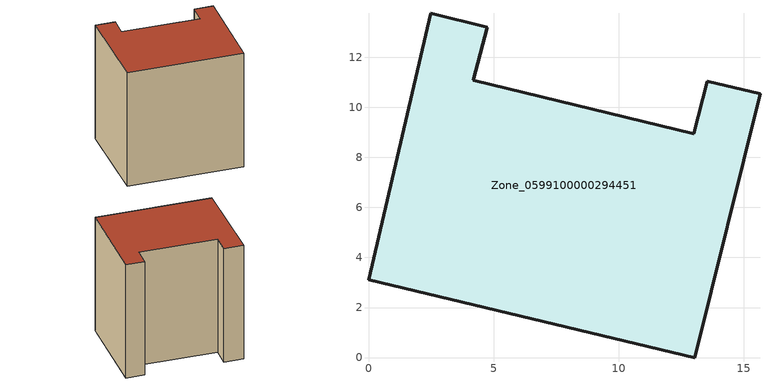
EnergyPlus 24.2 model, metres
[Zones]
Zone_0599100000294451
 floor ground (C_G): 0,3.1 2.49,13.75 4.75,13.19 4.18,11.09 13,8.94 13.54,11.04 15.64,10.54 13.04,0 z0
 wall outside (C_F): 2.49,13.75 0,3.1 13.04,0 15.64,10.54 13.54,11.04 13,8.94 4.18,11.09 4.75,13.19 2.49,13.75 z0:14.25
 roof outside (C_R): 4.18,11.09 4.75,13.19 2.49,13.75 0,3.1 13.04,0 15.64,10.54 13.54,11.04 13,8.94 z14.25
[BUILDING]
Pand.0599100000294451: North Axis=0; Terrain=City; Loads Convergence Tolerance Value=0.04; Temperature Convergence Tolerance Value=0.4; Solar Distribution=FullExterior; Maximum Number of Warmup Days=25; Minimum Number of Warmup Days=1
[Site:Location]
Rotterdam.The.Hague.AP_ZH_NLD Design_Conditions: Latitude=51.96; Longitude=4.45; Time Zone=1; Elevation=-4.5
[SITE:GROUNDTEMPERATURE:BUILDINGSURFACE]
18, 18, 18, 18, 18, 18, 18, 18, 18, 18, 18, 18
[MATERIAL] Thermal Absorptance=0.9; Solar Absorptance=0.7; Visible Absorptance=0.7
Name | Roughness | Thickness | Conductivity | Density | Specific Heat
G.TI.1946 | MediumSmooth | 0.15 | 1 | 540 | 1210
F.TI.1946 | Rough | 0.3 | 0.857143 | 1920 | 840
R.TI.1946 | MediumRough | 0.2 | 0.1 | 1500 | 1000
[CONSTRUCTION]
C_G: G.TI.1946
C_F: F.TI.1946
C_R: R.TI.1946
[ZONE]
Zone_0599100000294451: Type=1; Multiplier=1; Ceiling Height=Autocalculate; Volume=Autocalculate; Floor Area=autocalculate; Part of Total Floor Area=Yes
[ZONEINFILTRATION:DESIGNFLOWRATE]
Infil_Zone_0599100000294451: Zone or ZoneList or Space or SpaceList=Zone_0599100000294451; Schedule=AlwaysOn; Design Flow Rate Calculation Method=Flow/Area; Flow Rate per Floor Area=0.003; Constant Term Coefficient=1; Temperature Term Coefficient=0; Velocity Term Coefficient=0; Velocity Squared Term Coefficient=0
[HVACTEMPLATE:ZONE:IDEALLOADSAIRSYSTEM]
Zone_0599100000294451: Maximum Heating Supply Air Temperature=50; Minimum Cooling Supply Air Temperature=13; Maximum Heating Supply Air Humidity Ratio=0.0156; Minimum Cooling Supply Air Humidity Ratio=0.0077; Heating Limit=NoLimit; Cooling Limit=NoLimit; Dehumidification Control Type=ConstantSensibleHeatRatio; Cooling Sensible Heat Ratio=0.7; Dehumidification Setpoint=60; Humidification Control Type=None; Humidification Setpoint=30; Outdoor Air Method=None; Outdoor Air Flow Rate per Person=0.00944; Outdoor Air Flow Rate per Zone Floor Area=0; Outdoor Air Flow Rate per Zone=0; Demand Controlled Ventilation Type=None; Outdoor Air Economizer Type=NoEconomizer; Heat Recovery Type=None; Sensible Heat Recovery Effectiveness=0.7; Latent Heat Recovery Effectiveness=0.65
[ZONECONTROL:THERMOSTAT]
ThermostatControl_Zone_0599100000294451: Zone or ZoneList=Zone_0599100000294451; Control Type Schedule=DualSetpointControlType; Control 1=Thermostat_Zone_0599100000294451; Temperature Difference Between Cutout And Setpoint=0
[THERMOSTATSETPOINT:DUALSETPOINT]
Thermostat_Zone_0599100000294451: Heating Setpoint Temperature Schedule=HeatingSetpoint_Zone_0599100000294451; Cooling Setpoint Temperature Schedule=CoolingSetpoint_Zone_0599100000294451
[SCHEDULE:COMPACT]
HeatingSetpoint_Zone_0599100000294451: Through: 12/31, For: AllDays, Until: 24:00, 21
CoolingSetpoint_Zone_0599100000294451: Through: 12/31, For: AllDays, Until: 24:00, 24
DualSetpointControlType: Through: 12/31, For: AllDays, Until: 24:00, 4
AlwaysOn: Through: 12/31, For: AllDays, Until: 24:00, 1
